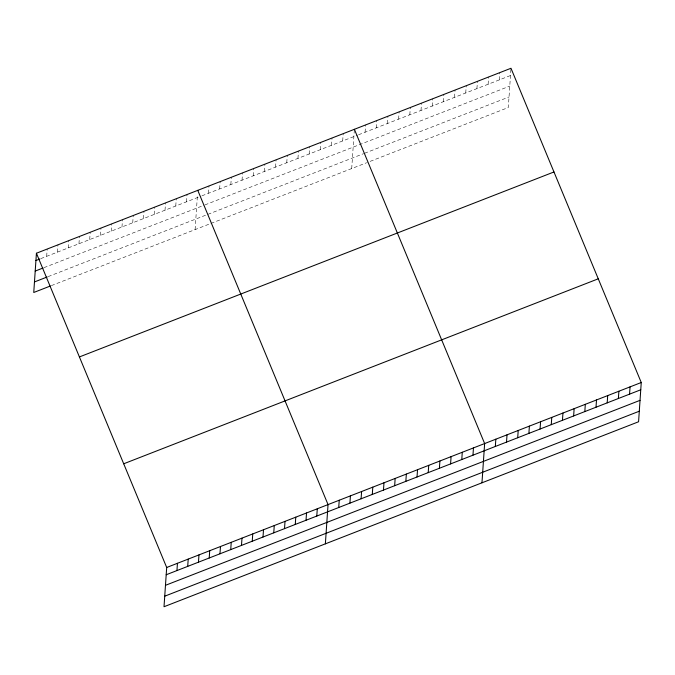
<?xml version="1.0" encoding="UTF-8"?>
<svg xmlns="http://www.w3.org/2000/svg" width="675" height="675" viewBox="0 0 675 675"><rect width="100%" height="100%" fill="white"/><g stroke="black" fill="none" stroke-linecap="round" stroke-linejoin="round"><path stroke-width="0.51" stroke-dasharray="3.38 2.53" d="M46.685 256.323L47.183 249.05M57.442 252.129L57.94 244.856M68.2 247.936L68.698 240.663M78.958 243.751L79.456 236.469M89.716 239.558L90.205 232.276M100.474 235.364L100.963 228.082M111.223 231.171L111.721 223.889M121.981 226.977L122.479 219.696M132.739 222.784L133.237 215.502M143.497 218.59L143.994 211.309M154.254 214.397L154.752 207.115M165.012 210.203L165.51 202.922M175.77 206.01L176.259 198.737M186.519 201.817L187.017 194.543M195.1 229.601L197.497 194.51M208.465 193.269L208.963 185.988M219.653 188.907L220.151 181.626M230.842 184.545L231.331 177.263M242.021 180.191L242.519 172.91M253.209 175.829L253.707 168.547M264.398 171.467L264.895 164.185M275.586 167.105L276.075 159.823M286.765 162.751L287.263 155.469M297.953 158.389L298.451 151.107M309.142 154.027L309.639 146.745M320.33 149.664L320.819 142.383M331.509 145.311L332.007 138.029M342.698 140.948L343.195 133.667M351.709 168.556L354.383 129.305M365.074 132.224L365.563 124.943M376.253 127.87L376.751 120.589M387.442 123.508L387.939 116.227M398.63 119.146L399.127 111.864M409.818 114.784L410.307 107.502M420.998 110.422L421.495 103.148M432.186 106.068L432.683 98.786M443.374 101.706L443.872 94.424M454.562 97.343L455.051 90.062M465.742 92.981L466.239 85.708M476.93 88.628L477.428 81.346M488.118 84.265L488.616 76.984M499.306 79.903L499.795 72.622M510.916 69.306L508.309 107.519L367.554 162.38M40.821 258.609L201.007 196.172M201.943 195.809L357.615 135.135M358.543 134.772L510.486 75.541M44.01 267.637L204.019 205.268M204.947 204.905L509.768 86.096M48.161 276.598L363.614 153.647M364.542 153.284L509.026 96.964M51.351 285.626L210.018 223.788M210.946 223.425L366.618 162.743"/><path stroke-width="1.01" d="M36.425 253.235L166.691 567.481L164.017 606.732L638.575 421.765L641.25 382.514L510.983 68.268L36.425 253.235L33.75 292.486L50.372 286.006M176.951 570.569L177.449 563.288M187.709 566.376L188.207 559.102M198.467 562.182L198.965 554.909M209.225 557.997L209.714 550.716M219.974 553.804L220.472 546.522M230.732 549.61L231.23 542.329M241.49 545.417L241.988 538.135M252.247 541.223L252.745 533.942M263.005 537.03L263.503 529.748M273.763 532.837L274.261 525.555M284.521 528.643L285.01 521.362M295.27 524.45L295.768 517.168M306.028 520.256L306.526 512.983M316.786 516.063L317.284 508.79M325.367 543.847L328.042 504.596L197.775 190.35M338.732 507.516L339.23 500.234M349.92 503.153L350.409 495.872M361.1 498.791L361.598 491.51M372.288 494.429L372.786 487.156M383.476 490.075L383.974 482.794M394.664 485.713L395.153 478.432M405.844 481.351L406.342 474.069M417.032 476.989L417.53 469.716M428.22 472.635L428.718 465.353M439.408 468.273L439.898 460.991M450.588 463.911L451.086 456.629M461.776 459.548L462.274 452.275M472.964 455.195L473.462 447.913M481.967 482.802L484.642 443.551L354.383 129.305M495.332 446.47L495.83 439.189M506.52 442.108L507.018 434.835M517.708 437.754L518.206 430.473M528.896 433.392L529.386 426.111M540.076 429.03L540.574 421.748M551.264 424.668L551.762 417.395M562.452 420.314L562.95 413.032M573.64 415.952L574.13 408.67M584.82 411.59L585.318 404.308M596.008 407.227L596.506 399.954M607.196 402.874L607.694 395.592M618.384 398.512L618.874 391.23M629.564 394.149L630.062 386.868M35.927 260.516L39.842 258.998M35.21 271.072L43.031 268.017M34.467 281.939L47.183 276.986M79.414 356.94L553.972 171.965M123.702 463.784L598.261 278.809M166.691 567.481L641.25 382.514M166.193 574.763L640.752 389.787M165.476 585.318L640.035 400.343M164.734 596.185L639.292 411.21"/></g></svg>
